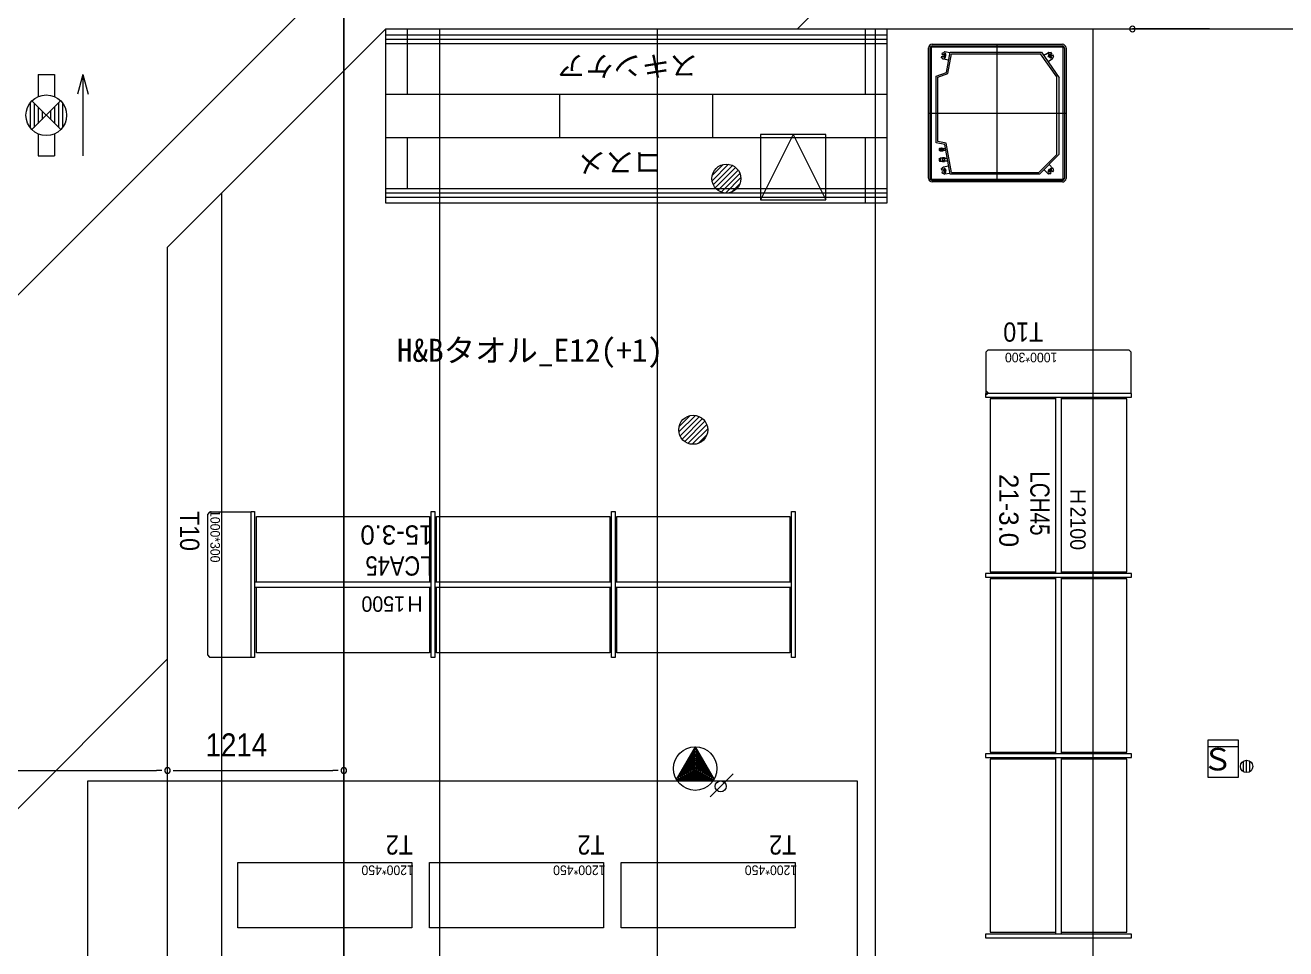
# Model space of a CAD drawing. Units: millimetres at full size, sheet at 1:100. Extents: x 3352 to 127672, y -40372 to 101181.
# Drawn here: x 31776 to 40457, y -9067 to -2707 of the extents above; entities that cross this region are included whole.
import ezdxf
from ezdxf.enums import TextEntityAlignment as Align

# ---------------------------------------------------------------- set-up
doc = ezdxf.new("R2010")
doc.units = ezdxf.units.MM
doc.header["$LTSCALE"] = 100
doc.header["$PDMODE"] = 32
doc.header["$PDSIZE"] = 50
doc.linetypes.add('CHAIN2', pattern=[12, 9, -1, 1, -1])
doc.layers.add('0-0', color=134, linetype='Continuous', lineweight=18)
doc.styles.add('Geneva', font='')
doc.styles.add('MS UI Gothic', font='')
doc.styles.add('ＭＳ ゴシック', font='')
doc.styles.get('Geneva').set_extended_font_data('Geneva')
doc.styles.get('MS UI Gothic').set_extended_font_data('MS UI Gothic')
doc.styles.get('ＭＳ ゴシック').set_extended_font_data('MS Gothic')

msp = doc.modelspace()

# ---------------------------------------------------------------- linework, layer by layer
at = {"layer": '0-0'}
for p, q in [((33969.8, -18478.1), (33969.8, 11057)), ((34258.6, -2733.3), (53005.2, -2733.3)), ((34258.6, -2733.3), (53005.2, -2733.3)), ((34258.6, -2733.3), (53005.2, -2733.3)), ((34258.6, -2773.3), (37709.6, -2773.3)), ((34408.6, -2773.3), (34408.6, -2733.3)), ((34408.6, -2803.3), (34408.6, -2773.3)), ((37559.6, -2733.3), (37559.6, -2773.3)), ((37559.6, -2773.3), (37559.6, -2803.3)), ((39931.8, -2733.3), (39400.9, -2733.3)), ((34258.6, -2803.3), (37709.6, -2803.3)), ((34258.6, -2833.3), (37709.6, -2833.3)), ((34408.6, -2833.3), (34408.6, -2803.3)), ((34408.6, -3183.3), (34408.6, -2833.3)), ((37559.6, -2803.3), (37559.6, -2833.3)), ((37559.6, -2833.3), (37559.6, -3183.3)), ((34258.6, -3183.3), (37709.6, -3183.3)), ((35458.6, -3483.3), (35458.6, -3183.3)), ((36509.6, -3183.3), (36509.6, -3483.3)), ((37064.8, -3459.9), (36839.8, -3909.9)), ((36839.8, -3459.9), (36839.8, -3909.9)), ((37709.6, -3483.3), (34258.6, -3483.3)), ((34408.6, -3833.3), (34408.6, -3483.3)), ((37559.6, -3483.3), (37559.6, -3833.3)), ((37709.6, -3833.3), (34258.6, -3833.3)), ((37709.6, -3863.3), (34258.6, -3863.3)), ((37709.6, -3893.3), (34258.6, -3893.3)), ((37559.6, -3893.3), (37559.6, -3933.3)), ((37709.6, -3933.3), (34258.6, -3933.3)), ((36839.8, -3909.9), (37289.8, -3909.9)), ((38871.8, -5267.5), (38871.8, -6483.5)), ((38911.8, -6483.5), (38911.8, -5267.5)), ((34559.8, -6089.4), (34559.8, -6539.4)), ((35800.8, -6089.4), (35800.8, -6539.4)), ((37041.8, -6089.4), (37041.8, -6539.4)), ((38421.8, -6471.5), (38871.8, -6471.5)), ((38871.8, -6508.5), (38871.8, -7724.5)), ((38911.8, -7724.5), (38911.8, -6508.5)), ((33355.8, -6539.4), (34571.8, -6539.4)), ((34571.8, -6579.4), (33355.8, -6579.4)), ((34596.8, -6539.4), (35812.8, -6539.4)), ((35812.8, -6579.4), (34596.8, -6579.4)), ((35837.8, -6539.4), (37053.8, -6539.4)), ((37053.8, -6579.4), (35837.8, -6579.4)), ((38421.8, -7712.5), (38871.8, -7712.5)), ((38911.8, -7712.5), (39361.8, -7712.5)), ((39919.8, -7673), (40131.9, -7673)), ((38871.8, -7749.5), (38871.8, -8965.5)), ((38911.8, -8965.5), (38911.8, -7749.5)), ((40166.2, -7847.6), (40166.2, -7774.1)), ((40187.4, -7853.3), (40187.4, -7768.4)), ((40208.6, -7847.6), (40208.6, -7774.1)), ((30752, -7839.6), (32679.5, -7839.6)), ((32832, -7839.6), (33893.5, -7839.6)), ((38421.8, -8953.5), (38871.8, -8953.5))]:
    msp.add_line(p, q, dxfattribs=at)
at = {"layer": '0-0', "color": 47}
for p, q in [((33969.8, 11057), (33969.8, -18478.1)), ((37996.3, -3761.5), (37996.1, -2864.1)), ((38021.1, -2839.1), (38918.7, -2839.1)), ((38943.7, -2864.1), (38943.7, -3761.8)), ((38121.3, -3032.2), (38145.9, -2892.9)), ((38145.9, -2892.9), (38774, -2892.9)), ((38774, -2892.9), (38897.4, -3069.2)), ((38049.9, -3058.2), (38121.3, -3032.2)), ((31865, -3047.6), (31865, -3199.3)), ((31865, -3047.6), (31977, -3047.6)), ((31977, -3047.6), (31977, -3199.3)), ((32172.6, -3047.6), (32136.4, -3182.9)), ((32172.6, -3047.6), (32172.6, -3607.6)), ((32172.6, -3047.6), (32208.9, -3182.9)), ((38049.9, -3518.1), (38049.9, -3058.2)), ((38897.4, -3595.4), (38897.4, -3069.2)), ((31809, -3243.6), (31809, -3411.6)), ((31822, -3228.6), (32020, -3426.6)), ((32019.9, -3228.7), (31822, -3426.6)), ((31837, -3243.6), (31837, -3411.6)), ((31865, -3271.6), (31865, -3383.6)), ((31977, -3271.6), (31977, -3383.6)), ((32005, -3243.6), (32005, -3411.6)), ((32033, -3243.6), (32033, -3411.6)), ((31893, -3299.6), (31893, -3355.6)), ((31949, -3299.6), (31949, -3355.6)), ((31977, -3455.9), (31977, -3607.6)), ((38109.9, -3528.7), (38049.9, -3518.1)), ((38145.9, -3732.9), (38109.9, -3528.7)), ((38897.4, -3595.4), (38759.8, -3732.9)), ((36505.6, -3778.7), (36619.5, -3664.8)), ((36506.8, -3742.1), (36582.9, -3666.1)), ((36513.8, -3805.9), (36646.6, -3673)), ((36527.5, -3827.5), (36668.3, -3686.7)), ((36545.7, -3844.6), (36685.4, -3705)), ((36568.6, -3857.1), (36697.8, -3727.9)), ((38759.8, -3732.9), (38145.9, -3732.9)), ((36597.6, -3863.5), (36704.2, -3756.8)), ((36638.8, -3857.6), (36698.4, -3798)), ((38918.7, -3786.8), (38021.3, -3786.5)), ((36277.4, -5508.2), (36391.2, -5394.3)), ((36278.6, -5471.6), (36354.6, -5395.5)), ((36285.6, -5535.3), (36418.4, -5402.5)), ((36299.2, -5557), (36440.1, -5416.2)), ((36317.5, -5574.1), (36457.2, -5434.4)), ((36340.4, -5586.5), (36469.6, -5457.3)), ((36369.4, -5592.9), (36476, -5486.3)), ((36410.6, -5587.1), (36470.2, -5527.5)), ((36389.7, -7691.1), (36272.8, -7893.6)), ((36283.7, -7720), (36283.7, -7720)), ((36389.7, -7706.1), (36285.8, -7886.1)), ((36389.7, -7721.1), (36298.8, -7878.6)), ((36389.7, -7676.1), (36519.6, -7901.1)), ((36389.7, -7691.1), (36506.7, -7893.6)), ((36389.7, -7706.1), (36493.7, -7886.1)), ((36389.7, -7721.1), (36480.7, -7878.6)), ((36495.8, -7720), (36495.8, -7720)), ((36389.7, -7736.1), (36311.8, -7871.1)), ((36389.7, -7751.1), (36324.8, -7863.6)), ((36389.7, -7766.1), (36337.8, -7856.1)), ((36389.7, -7781.1), (36350.8, -7848.6)), ((36389.7, -7796.1), (36363.8, -7841.1)), ((36389.7, -7811.1), (36376.7, -7833.6)), ((36389.7, -7736.1), (36467.7, -7871.1)), ((36389.7, -7751.1), (36454.7, -7863.6)), ((36389.7, -7766.1), (36441.7, -7856.1)), ((36389.7, -7781.1), (36428.7, -7848.6)), ((36389.7, -7796.1), (36415.7, -7841.1)), ((36389.7, -7811.1), (36402.7, -7833.6)), ((36239.7, -7826.1), (36239.7, -7826.1)), ((36272.8, -7893.6), (36506.7, -7893.6)), ((36285.8, -7886.1), (36493.7, -7886.1)), ((36298.8, -7878.6), (36480.7, -7878.6)), ((36311.8, -7871.1), (36467.7, -7871.1)), ((36324.8, -7863.6), (36454.7, -7863.6)), ((36337.8, -7856.1), (36441.7, -7856.1)), ((36350.8, -7848.6), (36428.7, -7848.6)), ((36363.8, -7841.1), (36415.7, -7841.1)), ((36376.7, -7833.6), (36402.7, -7833.6)), ((36650.7, -7863), (36492.4, -8021.3)), ((36539.7, -7826.1), (36539.8, -7826.1)), ((36283.7, -7932.2), (36283.7, -7932.2)), ((36389.7, -7976.1), (36389.7, -7976.1)), ((36495.8, -7932.2), (36495.8, -7932.2))]:
    msp.add_line(p, q, dxfattribs=at)
at = {"layer": '0-0', "linetype": 'CHAIN2'}
msp.add_line((33969.8, 11057), (33969.8, -18478.1), dxfattribs=at)
at = {"layer": '0-0', "color": 140}
for p, q in [((30675.8, -5615.3), (35657.7, -633.3)), ((37093.3, -2733.3), (39193.3, -633.3)), ((30675.8, -9150.8), (32755.8, -7070.8))]:
    msp.add_line(p, q, dxfattribs=at)
at = {"layer": '0-0', "color": 253}
msp.add_line((37093.3, -2733.3), (39193.3, -633.3), dxfattribs=at)
at = {"layer": '0-0', "color": 150}
msp.add_line((32755.8, -4236.2), (34258.6, -2733.3), dxfattribs=at)
at = {"layer": '0-0', "color": 254}
for p, q in [((34630.5, -14593.3), (34630.5, -2733.3)), ((36130.5, -14593.3), (36130.5, -2733.3)), ((37630.5, -14593.3), (37630.5, -2733.3)), ((39130.5, -14593.3), (39130.5, -2733.3)), ((33130.5, -14593.3), (33130.5, -3861.4)), ((38392.8, -5224.3), (38411, -5242.5))]:
    msp.add_line(p, q, dxfattribs=at)
at = {"layer": '0-0', "color": 4}
for p, q in [((38022, -2850.1), (38917.7, -2850.1)), ((38469.9, -3786.6), (38469.9, -2839.1)), ((38007, -3761), (38007, -2865.1)), ((38086.5, -2931.3), (38088.6, -2919.5)), ((38095.1, -2939), (38090.2, -2932)), ((38090.5, -2908.7), (38092.6, -2896.9)), ((38092.5, -2909), (38090.5, -2908.7)), ((38090.6, -2919.9), (38101.7, -2921.8)), ((38092.6, -2896.9), (38094.6, -2897.2)), ((38118.8, -2919.3), (38093, -2914.7)), ((38136.2, -2947.7), (38098.4, -2941)), ((38101.7, -2921.8), (38101.1, -2925.3)), ((38112, -2897.9), (38105, -2937.4)), ((38144.9, -2898.5), (38107.1, -2891.8)), ((38112.9, -2927.4), (38116, -2909.6)), ((38130.6, -3040), (38154.7, -2903.4)), ((38154.7, -2903.4), (38768.5, -2903.4)), ((38879.4, -3061.8), (38768.5, -2903.4)), ((38801.9, -2909.2), (38790.8, -2917)), ((38802.3, -2909), (38803.9, -2907.8)), ((38803.9, -2907.8), (38822.3, -2895)), ((38844.1, -2910.2), (38818.4, -2928.2)), ((38819.5, -2958), (38851, -2935.9)), ((38820.7, -2903), (38842.8, -2934.7)), ((38821.7, -2914.9), (38832, -2929.7)), ((38826, -2894.1), (38834.4, -2895.6)), ((38833.5, -2910.9), (38831.5, -2908)), ((38837.5, -2893.4), (38844.4, -2903.3)), ((38854.5, -2924.3), (38853, -2932.7)), ((38856, -2923.3), (38854.5, -2924.3)), ((38932.7, -2865.1), (38932.7, -3761)), ((38060.4, -3065.6), (38130.6, -3040)), ((38060.4, -3509.3), (38060.4, -3065.6)), ((38879.4, -3598.5), (38879.4, -3061.8)), ((37996.2, -3312.9), (38943.7, -3312.9)), ((38118.9, -3519.6), (38060.4, -3509.3)), ((38072.6, -3556.6), (38069.9, -3559.3)), ((38074.7, -3556.6), (38072.6, -3556.6)), ((38075.9, -3555.4), (38074.7, -3556.6)), ((38074.7, -3556.6), (38074.7, -3570.1)), ((38086.4, -3555.4), (38075.9, -3555.4)), ((38086.6, -3561.3), (38086.4, -3559.1)), ((38086.4, -3559.1), (38086.4, -3567.6)), ((38087.1, -3554.8), (38096.6, -3554.8)), ((38097.4, -3554.8), (38096.6, -3554.8)), ((38097.4, -3554.8), (38097.4, -3559.1)), ((38115.1, -3558.6), (38097.4, -3558.6)), ((38097.4, -3559.1), (38097.4, -3559.4)), ((38097.4, -3559.1), (38097.4, -3567.6)), ((38154.7, -3722.4), (38118.9, -3519.6)), ((38069.9, -3559.3), (38069.9, -3567.3)), ((38072.6, -3623.5), (38069.9, -3626.2)), ((38069.9, -3626.2), (38069.9, -3639.7)), ((38069.9, -3639.7), (38072.6, -3642.5)), ((38072.6, -3642.5), (38075.9, -3642.5)), ((38074.7, -3570.1), (38075.9, -3571.3)), ((38075.9, -3571.3), (38086.4, -3571.3)), ((38075.9, -3623.5), (38075.9, -3628.4)), ((38075.9, -3628.4), (38075.9, -3642.5)), ((38075.9, -3642.5), (38077.5, -3644.1)), ((38092.9, -3621.9), (38077.5, -3621.9)), ((38077.5, -3621.9), (38077.5, -3644.1)), ((38077.5, -3644.1), (38092.9, -3644.1)), ((38086.4, -3567.3), (38086.6, -3565.3)), ((38086.4, -3567.6), (38086.4, -3571.8)), ((38086.4, -3571.8), (38087.1, -3571.8)), ((38087.1, -3563.3), (38086.6, -3561.3)), ((38087.1, -3571.8), (38096.6, -3571.8)), ((38093.9, -3619.3), (38092.9, -3621)), ((38092.9, -3622.7), (38092.9, -3621)), ((38092.9, -3622.7), (38092.9, -3633.2)), ((38092.9, -3632.7), (38093.2, -3629.5)), ((38092.9, -3633.2), (38092.9, -3643.5)), ((38092.9, -3645), (38093.9, -3646.7)), ((38093.2, -3629.5), (38093.9, -3626.3)), ((38093.9, -3619.1), (38093.9, -3619.3)), ((38093.9, -3626.3), (38105.8, -3626.3)), ((38093.9, -3640.1), (38105.8, -3640.1)), ((38097.4, -3559.4), (38097.1, -3561.4)), ((38097.2, -3565.4), (38097.4, -3567.6)), ((38097.4, -3567.6), (38097.4, -3571.8)), ((38097.4, -3568.1), (38116.8, -3568.1)), ((38105.8, -3619.3), (38105.8, -3619.1)), ((38105.8, -3626.3), (38106.6, -3629.7)), ((38106.9, -3621), (38105.9, -3619.3)), ((38105.9, -3646.7), (38106.9, -3645)), ((38106.6, -3629.7), (38106.9, -3633.2)), ((38106.9, -3621), (38106.9, -3622.7)), ((38106.9, -3622.7), (38106.9, -3633.2)), ((38107.6, -3625.1), (38106.9, -3624.3)), ((38126.8, -3625.1), (38106.9, -3625.1)), ((38106.9, -3633.2), (38106.9, -3643.5)), ((38106.9, -3640.9), (38129.6, -3640.9)), ((38106.9, -3643.5), (38106.9, -3645)), ((38755.4, -3722.4), (38879.4, -3598.5)), ((38086.5, -3694.6), (38088.5, -3694.2)), ((38088.6, -3706.4), (38086.5, -3694.6)), ((38088.5, -3694.2), (38090.2, -3693.9)), ((38090.6, -3706), (38088.6, -3706.4)), ((38090.2, -3693.9), (38095.1, -3686.9)), ((38090.5, -3717.2), (38092.5, -3716.9)), ((38092.6, -3729), (38090.5, -3717.2)), ((38101.7, -3704.1), (38090.6, -3706)), ((38093.9, -3646.9), (38105.8, -3646.9)), ((38119.3, -3706.6), (38095.4, -3710.8)), ((38136.2, -3678.2), (38098.4, -3684.9)), ((38101.1, -3700.6), (38101.7, -3704.1)), ((38105.1, -3689), (38112, -3727.8)), ((38144.9, -3727.4), (38107.1, -3734.1)), ((38116, -3716.3), (38112.9, -3698.5)), ((38154.7, -3722.4), (38186.9, -3722.4)), ((38186.9, -3722.4), (38755.4, -3722.4)), ((38791.1, -3701.7), (38818.2, -3728.9)), ((38845.6, -3693.1), (38818.3, -3720.4)), ((38833.8, -3696.4), (38821.1, -3709.1)), ((38830.3, -3730.3), (38821.8, -3730.3)), ((38823.3, -3698.6), (38840.1, -3715.4)), ((38826.4, -3666.3), (38853.6, -3693.5)), ((38829.6, -3717.6), (38832.1, -3715.1)), ((38832.1, -3715.1), (38840.1, -3723.1)), ((38841.5, -3724.5), (38833, -3733)), ((38839.9, -3707.3), (38842.3, -3704.9)), ((38847.8, -3715.3), (38839.9, -3707.3)), ((38840.1, -3723.1), (38841.5, -3724.5)), ((38849.3, -3716.7), (38847.8, -3715.3)), ((38857.7, -3708.3), (38849.3, -3716.7)), ((38855.1, -3697), (38855.1, -3705.6)), ((38855.1, -3705.6), (38856.3, -3706.8)), ((38856.3, -3706.8), (38857.7, -3708.3)), ((38917.7, -3776), (38022, -3776))]:
    msp.add_line(p, q, dxfattribs=at)
at = {"layer": '0-0', "color": 8}
for p, q in [((38389.3, -5255.6), (38402.5, -5242.5)), ((32717.6, -7839.6), (32679.5, -7839.6)), ((32793.9, -7839.6), (32832, -7839.6)), ((33931.6, -7839.6), (33893.5, -7839.6))]:
    msp.add_line(p, q, dxfattribs=at)
at = {"layer": '0-0', "color": 150}
for points in [[(34258.6, -2733.3), (53005.2, -2733.3), (54505.2, -4233.3), (54505.2, -14593.3), (56605.2, -14593.3), (56605.2, -2733.3), (54505.2, -633.3), (32775.8, -633.3)], [(28766.4, -14593.3), (32755.8, -14593.3), (32755.8, -4236.2)]]:
    msp.add_lwpolyline(points, dxfattribs=at)
at = {"layer": '0-0'}
for points in [[(34258.6, -2733.3), (53005.2, -2733.3), (54505.2, -4233.3), (54505.2, -14593.3), (32755.8, -14593.3), (32755.8, -4236.2)], [(34258.6, -3933.3), (34258.6, -2733.3), (37709.6, -2733.3), (37709.6, -3933.3)], [(37064.8, -3459.9), (37289.8, -3909.9), (37289.8, -3459.9), (36839.8, -3459.9)], [(37559.6, -3833.3), (37559.6, -3863.3), (37559.6, -3893.3)], [(38392.8, -5242.5), (38392.8, -4957.5), (38407.8, -4942.5), (39375.8, -4942.5), (39390.8, -4957.5), (39390.8, -5242.5)], [(38871.8, -5279.5), (38421.8, -5279.5), (38421.8, -6471.5)], [(38911.8, -6471.5), (39361.8, -6471.5), (39361.8, -5279.5), (38911.8, -5279.5)], [(33330.8, -6060.4), (33045.8, -6060.4), (33030.8, -6075.4), (33030.8, -7043.4), (33045.8, -7058.4), (33330.8, -7058.4)], [(33367.8, -6539.4), (33367.8, -6089.4), (34559.8, -6089.4)], [(34608.8, -6539.4), (34608.8, -6089.4), (35800.8, -6089.4)], [(35849.8, -6539.4), (35849.8, -6089.4), (37041.8, -6089.4)], [(34559.8, -6579.4), (34559.8, -7029.4), (33367.8, -7029.4), (33367.8, -6579.4)], [(35800.8, -6579.4), (35800.8, -7029.4), (34608.8, -7029.4), (34608.8, -6579.4)], [(37041.8, -6579.4), (37041.8, -7029.4), (35849.8, -7029.4), (35849.8, -6579.4)], [(38871.8, -6520.5), (38421.8, -6520.5), (38421.8, -7712.5)], [(39361.8, -7712.5), (39361.8, -6520.5), (38911.8, -6520.5)], [(38871.8, -7761.5), (38421.8, -7761.5), (38421.8, -8953.5)], [(38911.8, -8953.5), (39361.8, -8953.5), (39361.8, -7761.5), (38911.8, -7761.5)]]:
    msp.add_lwpolyline(points, dxfattribs=at)
at = {"layer": '0-0', "color": 47}
msp.add_lwpolyline([(38014.9, -2857.9), (38014.9, -3767.9), (38924.9, -3767.9), (38924.9, -2857.9)], close=True, dxfattribs=at)
at = {"layer": '0-0', "color": 4}
for points in [[(38090.2, -2932), (38088.5, -2931.7), (38086.5, -2931.3)], [(38104.2, -2907.5), (38103.6, -2911), (38092.5, -2909)], [(38094.6, -2897.2), (38096.3, -2897.5), (38103.3, -2892.6)], [(38844.4, -2903.3), (38842.8, -2904.4), (38833.5, -2910.9)], [(38834.4, -2895.6), (38835.9, -2894.6), (38837.5, -2893.4)], [(38841.8, -2922.8), (38839.8, -2919.9), (38849.1, -2913.4)], [(38849.1, -2913.4), (38850.7, -2912.3), (38857.6, -2922.1)], [(38075.9, -3555.4), (38075.9, -3563.3), (38075.9, -3571.3)], [(38096.6, -3554.8), (38097.2, -3556.9), (38097.4, -3559.1)], [(38069.9, -3567.3), (38072.6, -3570.1), (38074.7, -3570.1)], [(38087.1, -3571.8), (38086.6, -3569.8), (38086.4, -3567.6), (38086.4, -3567.3)], [(38086.6, -3565.3), (38087.1, -3563.3), (38096.6, -3563.3)], [(38092.9, -3622.7), (38092.9, -3622.4), (38093.2, -3620.8), (38093.9, -3619.1), (38105.8, -3619.1), (38106.6, -3620.9), (38106.9, -3622.7)], [(38093.9, -3626.3), (38093.2, -3624.5), (38092.9, -3622.7)], [(38093.9, -3640.1), (38093.2, -3636.7), (38092.9, -3633.2), (38092.9, -3632.7)], [(38092.9, -3643.5), (38092.9, -3642.7), (38093.9, -3640.1)], [(38093.9, -3646.9), (38093.5, -3646.1), (38093, -3644.8), (38092.9, -3643.5), (38092.9, -3645)], [(38097.1, -3561.4), (38096.6, -3563.3), (38097.2, -3565.4)], [(38097.4, -3567.6), (38097.4, -3567.9), (38097.1, -3569.9), (38096.6, -3571.8), (38097.4, -3571.8)], [(38106.9, -3622.7), (38106.9, -3623), (38106.5, -3624.6), (38105.8, -3626.3)], [(38106.9, -3633.2), (38106.9, -3633.7), (38106.5, -3636.9), (38105.8, -3640.1)], [(38105.8, -3640.1), (38106.8, -3642.7), (38106.9, -3643.5)], [(38106.9, -3643.5), (38106.7, -3644.8), (38106.2, -3646.1), (38105.8, -3646.9)], [(38092.5, -3716.9), (38103.6, -3714.9), (38104.2, -3718.4)], [(38103.3, -3733.3), (38096.3, -3728.4), (38094.6, -3728.7), (38092.6, -3729)], [(38833, -3733), (38831.6, -3731.6), (38830.3, -3730.3)]]:
    msp.add_lwpolyline(points, dxfattribs=at)
at = {"layer": '0-0', "color": 47}
for points in [[(31865, -3455.9), (31865, -3607.6), (31977, -3607.6)], [(36389.7, -7676.1), (36259.8, -7901.1), (36519.6, -7901.1)]]:
    msp.add_lwpolyline(points, dxfattribs=at)
at = {"layer": '0-0', "color": 4}
msp.add_lwpolyline([(38086.4, -3559.1), (38086.4, -3558.8), (38086.6, -3556.8), (38087.1, -3554.8), (38086.4, -3554.8)], close=True, dxfattribs=at)
at = {"layer": '0-0'}
for points in [[(39394.3, -5267.5), (39394.3, -5242.5), (38389.3, -5242.5), (38389.3, -5267.5)], [(33355.8, -7061.9), (33330.8, -7061.9), (33330.8, -6056.9), (33355.8, -6056.9)], [(34596.8, -7061.9), (34571.8, -7061.9), (34571.8, -6056.9), (34596.8, -6056.9)], [(35837.8, -7061.9), (35812.8, -7061.9), (35812.8, -6056.9), (35837.8, -6056.9)], [(37078.8, -7061.9), (37053.8, -7061.9), (37053.8, -6056.9), (37078.8, -6056.9)], [(39394.3, -6508.5), (39394.3, -6483.5), (38389.3, -6483.5), (38389.3, -6508.5)], [(39919.8, -7630.5), (39919.8, -7885.1), (40131.9, -7885.1), (40131.9, -7630.5)], [(39394.3, -7749.5), (39394.3, -7724.5), (38389.3, -7724.5), (38389.3, -7749.5)], [(34438.8, -8473.3), (34438.8, -8923.3), (33240.8, -8923.3), (33240.8, -8473.3)], [(35758.8, -8473.3), (35758.8, -8923.3), (34560.8, -8923.3), (34560.8, -8473.3)], [(37078.8, -8473.3), (37078.8, -8923.3), (35880.8, -8923.3), (35880.8, -8473.3)], [(39394.3, -8990.5), (39394.3, -8965.5), (38389.3, -8965.5), (38389.3, -8990.5)]]:
    msp.add_lwpolyline(points, close=True, dxfattribs=at)
at = {"layer": '0-0', "color": 1}
msp.add_lwpolyline([(37506.3, -7910.4), (37506.3, -9910.4), (32206.3, -9910.4), (32206.3, -7910.4)], close=True, dxfattribs=at)
at = {"layer": '0-0', "color": 47}
for centre, radius in [((31921, -3327.6), 140), ((36604.5, -3763.7), 100), ((36376.2, -5493.2), 100), ((36389.7, -7826.1), 150), ((36565.2, -7948.5), 37.5)]:
    msp.add_circle(centre, radius, dxfattribs=at)
at = {"layer": '0-0'}
msp.add_circle((40187.4, -7810.8), 42.4, dxfattribs=at)
at = {"layer": '0-0', "color": 8}
for centre, start, end in [((39400.9, -2733.3), 90, 270), ((39400.9, -2733.3), 270, 90), ((32755.8, -7839.6), 0, 180), ((32755.8, -7839.6), 0, 180), ((32755.8, -7839.6), 180, 0), ((32755.8, -7839.6), 180, 0), ((33969.8, -7839.6), 0, 180), ((33969.8, -7839.6), 180, 0)]:
    msp.add_arc(centre, 19.1, start, end, dxfattribs=at)
at = {"layer": '0-0', "color": 47}
for centre, start, end in [((38021.1, -2864.1), 90, 180.01728), ((38918.7, -2864.1), 360, 90), ((38021.3, -3761.5), 180.01728, 269.98272), ((38918.7, -3761.8), 269.98272, 360)]:
    msp.add_arc(centre, 25, start, end, dxfattribs=at)
at = {"layer": '0-0', "color": 4}
for centre, radius, start, end in [((38022, -2865.1), 15, 90, 180), ((38917.7, -2865.1), 15, 360, 90), ((38099.2, -2936.1), 5, 215, 260), ((38107, -2926.3), 6, 170, 350), ((38106.2, -2896.7), 5, 80, 125), ((38110.1, -2908.6), 6, 350, 170), ((38826.6, -2911.5), 6, 35, 215), ((38825.2, -2899.1), 5, 80, 125), ((38836.9, -2926.2), 6, 215, 35), ((38848.1, -2931.8), 5, 305, 350), ((38099.2, -3689.8), 5, 100, 145), ((38107, -3699.6), 6, 10, 190), ((38110.1, -3717.3), 6, 190, 10), ((38821.8, -3725.3), 5, 225, 270), ((38825.4, -3713.3), 6, 135, 315), ((38838.1, -3700.6), 6, 315, 135), ((38850.1, -3697), 5, 360, 45), ((38022, -3761), 15, 180, 270), ((38106.2, -3729.2), 5, 235, 280), ((38917.7, -3761), 15, 270, 360)]:
    msp.add_arc(centre, radius, start, end, dxfattribs=at)
at = {"layer": '0-0', "color": 47}
msp.add_point((36389.7, -7826.1), dxfattribs=at)

# ---------------------------------------------------------------- texts
at = {"layer": '0-0', "color": 1, "style": 'MS UI Gothic'}
for s, p in [('スキンケア', (36406.6, -2875.7)), ('コスメ', (36160.3, -3542.8))]:
    msp.add_text(s, height=141.4, rotation=180, dxfattribs=at).set_placement(p, align=Align.BOTTOM_LEFT)
at = {"layer": '0-0', "color": 191, "style": 'MS UI Gothic', "width": 0.9}
for s, rotation, p in [('T10', 180, (38786.4, -4714.1)), ('T10', 270, (32802.3, -6052.4)), ('T2', 180, (34445.8, -8245.8)), ('T2', 180, (35765.8, -8245.8)), ('T2', 180, (37085.8, -8245.8))]:
    msp.add_text(s, height=132.6, rotation=rotation, dxfattribs=at).set_placement(p, align=Align.BOTTOM_LEFT)
at = {"layer": '0-0', "style": 'ＭＳ ゴシック'}
for s, height, p in [('H&Bタオル_E12(+1)', 158.4, (34334.7, -5072.7)), ('Ｓ', 155.5, (39880.9, -7885.5))]:
    msp.add_text(s, height=height, dxfattribs=at).set_placement(p, align=Align.BOTTOM_LEFT)
at = {"layer": '0-0', "color": 8, "style": 'MS UI Gothic', "width": 0.95}
for s, rotation, p in [('1000*300', 180, (38883.7, -4942.5)), ('1000*300', 270, (33030.8, -6046)), ('1200*450', 180, (34452.2, -8473.3)), ('1200*450', 180, (35772.2, -8473.3)), ('1200*450', 180, (37092.2, -8473.3))]:
    msp.add_text(s, height=66.3, rotation=rotation, dxfattribs=at).set_placement(p, align=Align.BOTTOM_LEFT)
at = {"layer": '0-0', "color": 6, "style": 'MS UI Gothic'}
msp.add_text('21-3.0', height=132.6, rotation=270, dxfattribs=at).set_placement((38444, -5798.2), align=Align.BOTTOM_LEFT)
for s, height, width, p in [('LCH45', 132.6, 0.8, (38657.4, -5779.6)), ('Ｈ2100', 106.1, 0.95, (38940.7, -5884.1))]:
    msp.add_text(s, height=height, rotation=270, dxfattribs=dict(at, width=width)).set_placement(p, align=Align.BOTTOM_LEFT)
at = {"layer": '0-0', "color": 5, "style": 'MS UI Gothic'}
msp.add_text('15-3.0', height=132.6, rotation=180, dxfattribs=at).set_placement((34586.7, -6111.6), align=Align.BOTTOM_LEFT)
for s, height, width, p in [('LCA45', 132.6, 0.85, (34579.7, -6325)), ('Ｈ1500', 106.1, 0.95, (34528.7, -6608.3))]:
    msp.add_text(s, height=height, rotation=180, dxfattribs=dict(at, width=width)).set_placement(p, align=Align.BOTTOM_LEFT)
at = {"layer": '0-0', "style": 'Geneva', "width": 0.9}
msp.add_text('1214', height=158.4, dxfattribs=at).set_placement((33018.1, -7789.6), align=Align.BOTTOM_LEFT)

doc.saveas('drawing.dxf')
